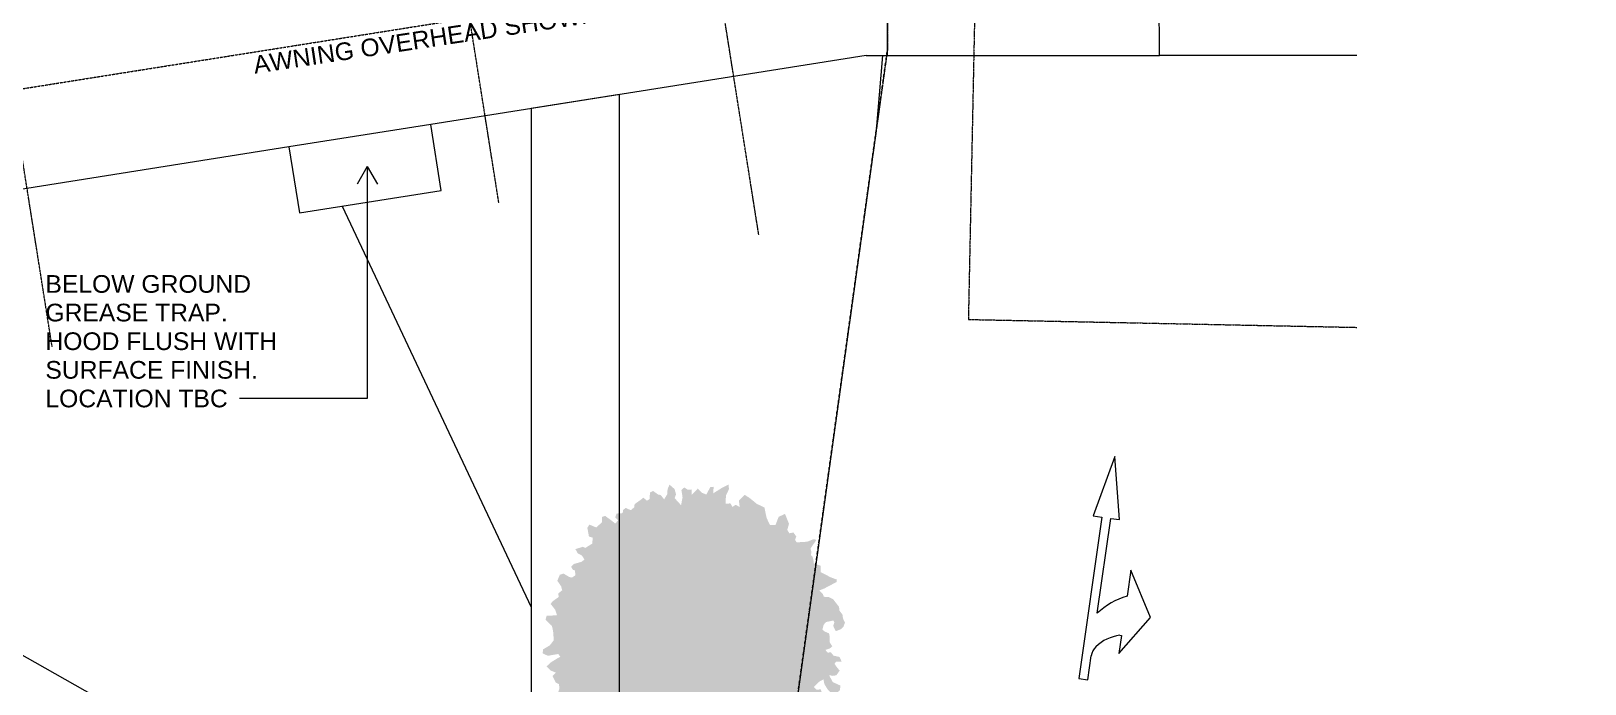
# Model space of a CAD drawing. Header units: millimetres. Extents: x -2612262 to -2065320, y 3717813 to 4283368.
# Drawn here: x -2246374 to -2211190, y 3995025 to 4009804 of the extents above; entities that cross this region are included whole.
import ezdxf

# ---------------------------------------------------------------- set-up
doc = ezdxf.new("R2010")
doc.units = ezdxf.units.MM
for name, pattern in [('AEC_Double Dash', [39, 15, -4, 6, -4, 6, -4]), ('Aligning Line', [3.2004, 1.6002, -1.6002]), ('BOUNDARY Tighter', [8, 4, -2, 0, -2]), ('Grid Line', [21, 12, -3, 3, -3]), ('Overhead', [4, 2.5, -1.5])]:
    doc.linetypes.add(name, pattern=pattern)
for name, color, linetype, lineweight in [('A-DETL', 90, 'Continuous', 18), ('A-DETL-GENF', 92, 'Continuous', 5), ('A-FLOR', 192, 'Continuous', 5), ('A-FLOR-OVHD', 1, 'Overhead', 13), ('C-PROP-LINE', 91, 'AEC_Double Dash', 13), ('C-TOPO-MAJR', 7, 'Continuous', 20), ('G-ANNO-REFR', 1, 'Aligning Line', 5), ('G-ANNO-TEXT', 231, 'Continuous', 5), ('P-EQPM', 6, 'Continuous', 5), ('S-GRID', 1, 'Continuous', 5)]:
    doc.layers.add(name, color=color, linetype=linetype, lineweight=lineweight)
doc.styles.add('Arial_2', font='arial.ttf', dxfattribs={"height": 400})
picture_1 = doc.add_image_def('image1.jpg', size_in_pixel=(6528, 5638))

# ---------------------------------------------------------------- blocks, each defined once
blk = doc.blocks.new('grease trap1 - grease trap-2547171-GA - Part B')
at = {"layer": 'P-EQPM'}
for p, q in [((-2376541, 3969287), (-2379791, 3969287)), ((-2379791, 3969287), (-2379791, 3967777)), ((-2376541, 3967777), (-2376541, 3969287)), ((-2379791, 3967777), (-2376541, 3967777))]:
    blk.add_line(p, q, dxfattribs=at)
blk = doc.blocks.new('Family - ___-240017-GA - Part B')
at = {"layer": 'C-PROP-LINE', "color": 20}
for p, q in [((-2226983, 4038163), (-2226983, 4009382)), ((-2226983, 4009382), (-2228604, 3997734))]:
    blk.add_line(p, q, dxfattribs=at)
at = {"layer": 'C-PROP-LINE', "color": 33}
blk.add_line((-2228604, 3997734), (-2229187, 3993549), dxfattribs=at)
blk = doc.blocks.new('Family - ___-284748-GA - Part B')
at = {"layer": 'C-PROP-LINE', "color": 20}
for p, q in [((-2224727, 4023916), (-2225151, 4003276)), ((-2225151, 4003276), (-2216356, 4003097))]:
    blk.add_line(p, q, dxfattribs=at)
blk = doc.blocks.new('Tree 7m - Tree-358686-GA - Part B')
at = {"layer": 'A-DETL-GENF', "transparency": 33554585}
blk.add_hatch(color=53, dxfattribs=at).paths.add_polyline_path([(2357, 2429), (2059, 2371), (1907, 2493), (1922, 2628), (1746, 2671), (1734, 2765), (1546, 2765), (1464, 2938), (1223, 2963), (1215, 3085), (1103, 3108), (895, 3080), (898, 3230), (801, 3308), (603, 3371), (574, 3267), (551, 3074), (518, 3004), (430, 2995), (416, 3042), (433, 3094), (410, 3120), (201, 3075), (-92, 3008), (-57, 3124), (-43, 3226), (-353, 3237), (-505, 3155), (-543, 3225), (-471, 3348), (-560, 3362), (-660, 3278), (-870, 3243), (-894, 3096), (-976, 3120), (-1113, 3064), (-1221, 3015), (-1356, 3067), (-1458, 2941), (-1426, 2810), (-1487, 2637), (-1408, 2588), (-1403, 2500), (-1575, 2485), (-1680, 2509), (-1628, 2599), (-1604, 2760), (-1622, 2892), (-1685, 2936), (-1802, 2936), (-1884, 2864), (-1802, 2690), (-1838, 2516), (-1894, 2583), (-1961, 2624), (-2089, 2593), (-2089, 2501), (-2099, 2399), (-2154, 2385), (-2254, 2466), (-2285, 2354), (-2200, 2242), (-2204, 2145), (-2146, 2110), (-2142, 2025), (-2239, 2064), (-2316, 2064), (-2320, 2014), (-2332, 1952), (-2413, 1855), (-2448, 1793), (-2404, 1706), (-2387, 1632), (-2481, 1564), (-2566, 1554), (-2625, 1587), (-2708, 1630), (-2701, 1681), (-2630, 1723), (-2595, 1851), (-2706, 1892), (-2795, 1887), (-2880, 1839), (-2907, 1738), (-2954, 1664), (-2960, 1550), (-3008, 1479), (-3017, 1256), (-2971, 1159), (-2892, 1083), (-2915, 1022), (-2905, 908), (-3022, 946), (-3330, 1014), (-3368, 976), (-3294, 844), (-3195, 608), (-3292, 501), (-3203, 363), (-3251, 290), (-3281, 226), (-3279, 164), (-3321, 141), (-3368, 52), (-3593, -10), (-3556, -64), (-3408, -112), (-3215, -256), (-3224, -323), (-3294, -361), (-3303, -475), (-3221, -519), (-3236, -609), (-3353, -688), (-3429, -919), (-3277, -960), (-3098, -864), (-3005, -943), (-3052, -1118), (-3166, -1329), (-3087, -1504), (-3049, -1706), (-3011, -1835), (-2827, -1823), (-2745, -1700), (-2707, -1797), (-2622, -1806), (-2637, -1896), (-2549, -1963), (-2677, -2101), (-2815, -2162), (-2885, -2250), (-2704, -2291), (-2484, -2323), (-2590, -2428), (-2525, -2472), (-2350, -2402), (-2297, -2499), (-2286, -2630), (-2093, -2610), (-2169, -2697), (-2098, -2756), (-2072, -2847), (-1982, -2841), (-1897, -2700), (-1756, -2586), (-1748, -2803), (-1827, -2847), (-1879, -2961), (-1856, -3110), (-1756, -3060), (-1680, -2978), (-1549, -2934), (-1552, -3060), (-1514, -3104), (-1481, -3241), (-1403, -3259), (-1300, -3151), (-1230, -3162), (-1215, -3265), (-1131, -3268), (-967, -3282), (-914, -3233), (-812, -3233), (-759, -3347), (-680, -3350), (-631, -3300), (-517, -3382), (-441, -3335), (-446, -3244), (-350, -3227), (-326, -3344), (-286, -3510), (-215, -3537), (-139, -3446), (36, -3437), (115, -3589), (197, -3560), (296, -3388), (247, -3309), (343, -3218), (527, -3244), (551, -3300), (714, -3367), (735, -3259), (694, -3159), (709, -3054), (796, -3060), (957, -3133), (1045, -3124), (1060, -3045), (1033, -3007), (1095, -2914), (1188, -2926), (1226, -2972), (1276, -3119), (1358, -3151), (1489, -3083), (1504, -2931), (1542, -2849), (1662, -2849), (1700, -2782), (1861, -2797), (1943, -2782), (1948, -2616), (1995, -2493), (2089, -2560), (2179, -2636), (2261, -2583), (2241, -2382), (2293, -2279), (2416, -2107), (2560, -2075), (2735, -2104), (2802, -2042), (2747, -1923), (2542, -1803), (2545, -1721), (2606, -1738), (2788, -1765), (2922, -1759), (2910, -1618), (2852, -1513), (2963, -1504), (3001, -1344), (2969, -1270), (3022, -1190), (3315, -1012), (3363, -936), (3246, -885), (2969, -788), (2994, -666), (3032, -608), (3055, -498), (3109, -460), (3088, -379), (3388, -353), (3447, -295), (3454, -203), (3330, -120), (3256, -15), (3327, 99), (3343, 186), (3132, 254), (3078, 374), (3086, 524), (3172, 666), (3254, 742), (3236, 829), (3007, 837), (2982, 885), (3040, 1182), (2931, 1254), (2847, 1292), (2755, 1404), (2809, 1515), (2842, 1635), (2788, 1719), (2661, 1795), (2557, 1696), (2425, 1691), (2450, 1981), (2156, 2046), (2296, 2218), (2275, 2282), (2372, 2343)])

msp = doc.modelspace()

# ---------------------------------------------------------------- linework, layer by layer
at = {"layer": 'A-DETL', "linetype": 'BOUNDARY Tighter', "lineweight": 25}
for p, q in [((-2226983.4, 4009381.8), (-2226983.4, 4038163.3)), ((-2230178.2, 3986425.7), (-2226983.4, 4009381.8))]:
    msp.add_line(p, q, dxfattribs=at)
at = {"layer": 'A-DETL', "color": 253, "lineweight": 5}
for p, q in [((-2221831.2, 4000173), (-2222328.4, 3998829.8)), ((-2221729.5, 3998744.3), (-2221831.2, 4000173)), ((-2222130.4, 3998801.5), (-2222651.8, 3995147.5)), ((-2222328.4, 3998829.8), (-2222130.4, 3998801.5)), ((-2222234.2, 3996623), (-2221927.5, 3998772.6)), ((-2221927.5, 3998772.6), (-2221729.5, 3998744.3)), ((-2221471, 3997603.8), (-2221556.7, 3997013.6)), ((-2221024.2, 3996530), (-2221471, 3997603.8)), ((-2221745, 3995716), (-2221024.2, 3996530)), ((-2221686.6, 3996118.7), (-2221745, 3995716)), ((-2221719.3, 3996125.2), (-2221686.6, 3996118.7)), ((-2222448.8, 3995119), (-2222372, 3995657.3)), ((-2222651.8, 3995147.5), (-2222448.8, 3995119))]:
    msp.add_line(p, q, dxfattribs=at)
for centre, radius, start, end in [((-2221073.3, 3995392.2), 1691.9, 106.60201, 133.32771), ((-2222015.6, 3995606.4), 360, 133.94855, 171.87933), ((-2221604.9, 3995180.4), 951.7, 96.89859, 133.94855)]:
    msp.add_arc(centre, radius, start, end, dxfattribs=at)
at = {"layer": 'A-FLOR'}
for p, q in [((-2226983.4, 4009250.4), (-2226983.4, 4013143.9)), ((-2220825.9, 4009250.4), (-2220833.7, 4013143.9)), ((-2227466.1, 4009250.4), (-2237324.8, 4007688.8)), ((-2227466.1, 4009250.4), (-2220825.9, 4009250.4)), ((-2227097.8, 4009250.4), (-2227236.9, 4007560.3)), ((-2216355.9, 4009252.5), (-2220825.9, 4009250.4)), ((-2233052.7, 4008365.5), (-2235052.7, 4008048.7)), ((-2233052.7, 3981825.3), (-2233052.7, 4008365.5)), ((-2235052.7, 4008048.7), (-2235052.7, 3982150.4)), ((-2227236.9, 4007560.3), (-2230178.2, 3986425.7)), ((-2240534.8, 4007180.4), (-2277577.9, 4001313.1))]:
    msp.add_line(p, q, dxfattribs=at)
at = {"layer": 'A-FLOR-OVHD'}
for p in [(-2277928.5, 4003532.5), (-2277928.3, 4003532.5)]:
    msp.add_line(p, (-2230914.7, 4010979), dxfattribs=at)
at = {"layer": 'C-TOPO-MAJR', "color": 8, "lineweight": 15}
for p, q in [((-2239331.5, 4005842.2), (-2235052.7, 3996765.7)), ((-2235052.7, 3989175.1), (-2255291.6, 4000590.6))]:
    msp.add_line(p, q, dxfattribs=at)
at = {"layer": 'G-ANNO-TEXT', "color": 7}
for p, q in [((-2238760.3, 4006738.4), (-2238991.2, 4006338.4)), ((-2238760.3, 4006738.4), (-2238529.4, 4006338.4)), ((-2238760.3, 4006738.4), (-2238760.3, 4001487.1)), ((-2240361.4, 4001487.1), (-2241656.1, 4001487.1)), ((-2238760.3, 4001487.1), (-2240361.4, 4001487.1))]:
    msp.add_line(p, q, dxfattribs=at)
at = {"layer": 'S-GRID', "linetype": 'Grid Line'}
for p, q in [((-2235781.9, 4005912.8), (-2245066.5, 4064531.3)), ((-2229896.4, 4005189.8), (-2239295.5, 4064531.7)), ((-2245896.9, 4002655.4), (-2255437.3, 4062888.7))]:
    msp.add_line(p, q, dxfattribs=at)

# ---------------------------------------------------------------- block references
at = {"layer": 'A-DETL-GENF', "color": 53, "transparency": 33554585, "rotation": 220.1293300237995}
msp.add_blockref('Tree 7m - Tree-358686-GA - Part B', (-2231332.5, 3995961.8), dxfattribs=at)
at = {"layer": 'C-PROP-LINE', "color": 20}
for name in ['Family - ___-284748-GA - Part B', 'Family - ___-240017-GA - Part B']:
    msp.add_blockref(name, (0, 0), dxfattribs=at)
at = {"layer": 'P-EQPM', "rotation": 9.000328388167508}
msp.add_blockref('grease trap1 - grease trap-2547171-GA - Part B', (730910.3, 459060.3), dxfattribs=at)

# ---------------------------------------------------------------- texts
at = {"layer": 'G-ANNO-TEXT', "color": 7, "insert": (-2241369.1, 4009234.4), "char_height": 400, "width": 12859.067, "attachment_point": 1, "rotation": 8.58475, "style": 'Arial_2'}
msp.add_mtext('AWNING OVERHEAD SHOWN DASHED', dxfattribs=at)
at = {"layer": 'G-ANNO-TEXT', "color": 7, "char_height": 400, "attachment_point": 1, "style": 'Arial_2'}
for s, insert, width in [('BELOW GROUND ', (-2246049.8, 4004280), 5948.521), ('GREASE TRAP. ', (-2246049.8, 4003631.8), 5307.171), ('HOOD FLUSH WITH ', (-2246049.8, 4002983.6), 6654.006), ('SURFACE FINISH. ', (-2246049.8, 4002335.3), 6140.926), ('LOCATION TBC', (-2246049.8, 4001687.1), 5082.699)]:
    msp.add_mtext(s, dxfattribs=dict(at, insert=insert, width=width))

# ---------------------------------------------------------------- pictures from other files: only their frames are drawn
at = {"layer": 'G-ANNO-REFR'}
image = msp.add_image(picture_1, insert=(-2382054.9, 4283368.1), size_in_units=(433000, 373966.6), rotation=-122.11743, dxfattribs=at)
image.dxf.flags = 15

doc.saveas('drawing.dxf')
